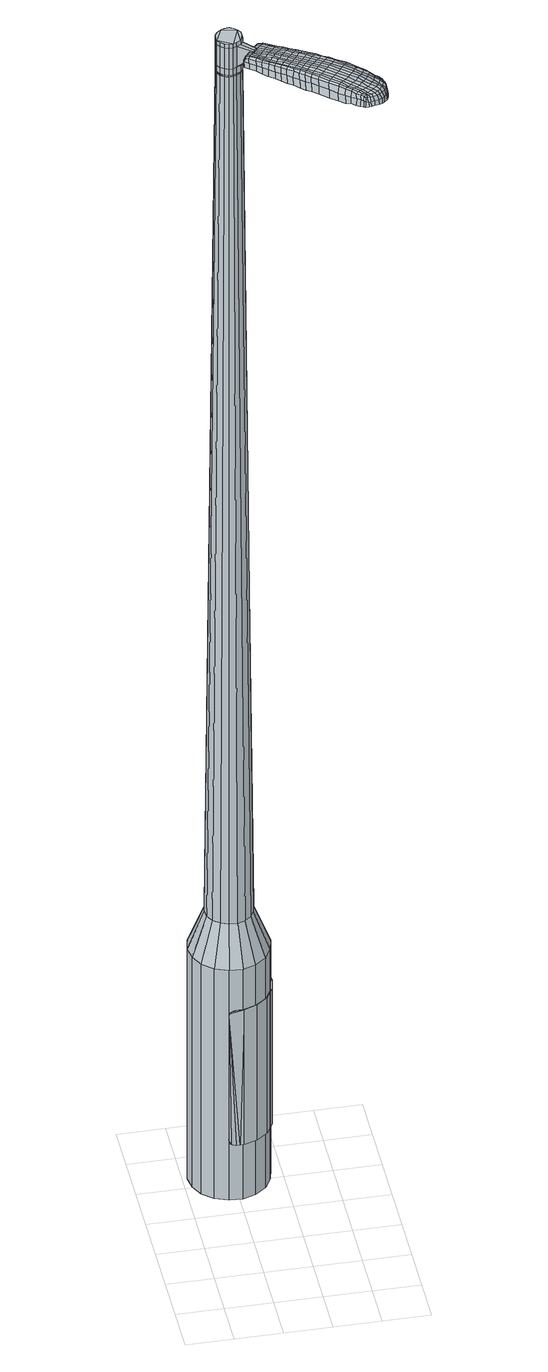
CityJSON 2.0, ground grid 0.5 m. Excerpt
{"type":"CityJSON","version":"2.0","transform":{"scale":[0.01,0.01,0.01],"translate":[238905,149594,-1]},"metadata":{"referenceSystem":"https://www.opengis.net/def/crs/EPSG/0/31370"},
"CityObjects":{
"object1":{"type":"GenericCityObject","attributes":{"cluster":969,"mean_distance_to_centroid":0.34,"new_centroid_x":238905.45,"new_centroid_y":149596.14,"mean_distance_to_camera":15.03,"H1":13.91,"H2":14.3,"Z_final":110.29,"cluster2":-1,"proj_x":238901.27,"proj_y":149600.9,"id_line":51562,"bearing_l":228.7,"distance":6.33,"orientation":"left","G_obj":318.7},"geometry":[{"type":"MultiSurface","lod":"2","boundaries":[[[0,1,2,3]],[[1,4,5,2]],[[4,6,7,5]],[[6,8,9,7]],[[8,10,11,9]],[[10,12,13,11]],[[12,14,15,13]],[[14,16,17,15]],[[16,18,19,17]],[[18,20,21,19]],[[20,22,23,21]],[[22,24,25,23]],[[24,26,27,25]],[[26,28,29,27]],[[28,30,31,29]],[[30,32,33,31]],[[32,34,35,33]],[[34,0,3,35]],[[36,37,38,39]],[[38,40,41,42]],[[41,43,42]],[[42,44,45,46]],[[45,47,46]],[[46,48,49,50]],[[49,51,50]],[[42,46,50,38]],[[50,52,39,38]],[[53,36,39]],[[2,5,7,35]],[[7,9,11,15]],[[11,13,15]],[[15,17,19,23]],[[19,21,23]],[[23,25,27,31]],[[27,29,31]],[[15,23,31,7]],[[31,33,35,7]],[[3,2,35]],[[1,0,54,55]],[[0,34,56,54]],[[34,32,57,56]],[[32,30,58,57]],[[30,28,59,58]],[[28,26,60,59]],[[26,24,61,60]],[[24,22,62,61]],[[22,20,63,62]],[[20,18,64,63]],[[18,16,65,64]],[[16,14,66,65]],[[14,12,67,66]],[[12,10,68,67]],[[10,8,69,68]],[[8,6,70,69]],[[6,4,71,70]],[[4,1,55,71]],[[55,54,72,73]],[[54,56,74,72]],[[56,57,75,74]],[[57,58,76,75]],[[58,59,77,76]],[[59,60,78,77]],[[60,61,79,78]],[[61,62,80,79]],[[62,63,81,80]],[[63,64,82,81]],[[64,65,83,82]],[[65,66,84,83]],[[66,67,85,84]],[[67,68,86,85]],[[68,69,87,86]],[[69,70,88,87]],[[70,71,89,88]],[[71,55,73,89]],[[90,91,92,73]],[[93,94,91,90]],[[75,95,94,93]],[[96,97,95,75]],[[98,99,97,96]],[[100,101,99,98]],[[102,103,101,100]],[[104,105,103,102]],[[81,106,105,104]],[[82,107,106,81]],[[108,109,107,82]],[[84,110,109,108]],[[111,112,110,84]],[[113,114,112,111]],[[87,115,114,113]],[[116,117,115,87]],[[118,119,117,116]],[[73,92,119,118]],[[120,121,122,123]],[[124,120,123,125]],[[126,124,125,127]],[[128,126,127,129]],[[130,128,129,131]],[[132,130,131,133]],[[134,132,133,135]],[[136,134,135,137]],[[138,136,137,139]],[[140,138,139,141]],[[142,140,141,143]],[[144,142,143,145]],[[146,144,145,147]],[[148,146,147,149]],[[150,148,149,151]],[[152,150,151,153]],[[72,90,73]],[[72,74,93,90]],[[74,75,93]],[[76,96,75]],[[76,77,98,96]],[[77,78,100,98]],[[78,79,102,100]],[[79,80,104,102]],[[80,81,104]],[[83,108,82]],[[83,84,108]],[[85,111,84]],[[85,86,113,111]],[[86,87,113]],[[88,116,87]],[[88,89,118,116]],[[89,73,118]],[[154,92,91]],[[155,119,92]],[[155,156,117,119]],[[156,115,117]],[[157,114,115]],[[157,158,112,114]],[[158,110,112]],[[159,109,110]],[[159,107,109]],[[160,105,106]],[[160,161,103,105]],[[161,162,101,103]],[[162,163,99,101]],[[163,164,97,99]],[[164,95,97]],[[165,94,95]],[[165,154,91,94]],[[39,52,152,166]],[[92,154,167,153]],[[53,39,166,121]],[[154,165,122,167]],[[36,53,121,120]],[[165,95,123,122]],[[37,36,120,124]],[[95,164,125,123]],[[38,37,124,126]],[[164,163,127,125]],[[40,38,126,128]],[[163,162,129,127]],[[41,40,128,130]],[[162,161,131,129]],[[43,41,130,132]],[[161,160,133,131]],[[42,43,132,134]],[[160,106,135,133]],[[44,42,134,136]],[[106,107,137,135]],[[45,44,136,138]],[[107,159,139,137]],[[47,45,138,140]],[[159,110,141,139]],[[46,47,140,142]],[[110,158,143,141]],[[48,46,142,144]],[[158,157,145,143]],[[49,48,144,146]],[[157,115,147,145]],[[51,49,146,148]],[[115,156,149,147]],[[50,51,148,150]],[[156,155,151,149]],[[52,50,150,152]],[[155,92,153,151]],[[152,153,168,169]],[[153,167,170,168]],[[167,122,171,170]],[[122,121,172,171]],[[121,166,173,172]],[[166,152,169,173]],[[174,175,176,177]],[[178,174,177,179]],[[174,178,180,181]],[[175,174,181,182]],[[183,184,185,186]],[[187,183,186,188]],[[183,187,189,190]],[[184,183,190,191]],[[192,193,194,195]],[[196,192,195,197]],[[192,196,198,199]],[[193,192,199,200]],[[201,202,203,204]],[[205,201,204,206]],[[201,205,207,208]],[[202,201,208,209]],[[210,211,212,213]],[[214,210,213,215]],[[210,214,216,217]],[[211,210,217,218]],[[219,220,221,222]],[[223,219,222,224]],[[219,223,225,226]],[[220,219,226,227]],[[228,229,230,231]],[[220,228,231,221]],[[228,220,227,232]],[[229,228,232,233]],[[234,235,236,237]],[[229,234,237,230]],[[234,229,233,238]],[[235,234,238,239]],[[240,178,179,241]],[[235,240,241,236]],[[240,235,239,242]],[[178,240,242,180]],[[243,244,245,246]],[[247,243,246,248]],[[243,247,249,250]],[[244,243,250,251]],[[252,253,254,255]],[[244,252,255,245]],[[252,244,251,256]],[[253,252,256,257]],[[258,259,260,261]],[[253,258,261,254]],[[258,253,257,262]],[[259,258,262,263]],[[264,265,266,267]],[[259,264,267,260]],[[264,259,263,268]],[[265,264,268,269]],[[270,175,182,271]],[[265,270,271,266]],[[270,265,269,272]],[[175,270,272,176]],[[273,274,275,276]],[[277,273,276,278]],[[273,277,279,280]],[[274,273,280,281]],[[282,283,284,285]],[[274,282,285,275]],[[282,274,281,286]],[[283,282,286,287]],[[288,289,290,291]],[[283,288,291,284]],[[288,283,287,292]],[[289,288,292,293]],[[294,187,188,295]],[[289,294,295,290]],[[294,289,293,296]],[[187,294,296,189]],[[297,298,299,300]],[[301,297,300,302]],[[297,301,303,304]],[[298,297,304,305]],[[306,307,308,309]],[[298,306,309,299]],[[306,298,305,310]],[[307,306,310,311]],[[312,313,314,315]],[[307,312,315,308]],[[312,307,311,316]],[[313,312,316,317]],[[318,319,320,321]],[[313,318,321,314]],[[318,313,317,322]],[[319,318,322,323]],[[324,184,191,325]],[[319,324,325,320]],[[324,319,323,326]],[[184,324,326,185]],[[327,213,212,328]],[[329,327,328,330]],[[327,329,331,332]],[[213,327,332,215]],[[333,329,330,334]],[[335,333,334,336]],[[333,335,337,338]],[[329,333,338,331]],[[339,335,336,340]],[[341,339,340,342]],[[339,341,343,344]],[[335,339,344,337]],[[345,341,342,346]],[[347,345,346,348]],[[345,347,349,350]],[[341,345,350,343]],[[351,347,348,352]],[[202,351,352,203]],[[351,202,209,353]],[[347,351,353,349]],[[354,355,200,199]],[[356,354,199,198]],[[354,356,357,358]],[[355,354,358,359]],[[360,361,359,358]],[[362,360,358,357]],[[360,362,363,364]],[[361,360,364,365]],[[366,367,365,364]],[[368,366,364,363]],[[366,368,369,370]],[[367,366,370,371]],[[372,373,371,370]],[[374,372,370,369]],[[372,374,207,205]],[[373,372,205,206]],[[375,376,377,378]],[[277,375,378,279]],[[375,277,278,379]],[[376,375,379,380]],[[381,196,197,382]],[[376,381,382,377]],[[381,376,380,383]],[[196,381,383,198]],[[384,385,386,387]],[[223,384,387,225]],[[384,223,224,388]],[[385,384,388,389]],[[390,391,392,393]],[[385,390,393,386]],[[390,385,389,394]],[[391,390,394,395]],[[396,193,200,397]],[[391,396,397,392]],[[396,391,395,398]],[[193,396,398,194]],[[399,400,401,402]],[[181,399,402,182]],[[399,181,180,403]],[[400,399,403,404]],[[405,406,407,408]],[[400,405,408,401]],[[405,400,404,409]],[[406,405,409,410]],[[411,204,203,412]],[[406,411,412,407]],[[411,406,410,413]],[[204,411,413,206]],[[414,415,416,417]],[[186,414,417,188]],[[414,186,185,418]],[[415,414,418,419]],[[420,208,207,421]],[[415,420,421,416]],[[420,415,419,422]],[[208,420,422,209]],[[423,424,425,426]],[[301,423,426,303]],[[423,301,302,427]],[[424,423,427,428]],[[429,214,215,430]],[[424,429,430,425]],[[429,424,428,431]],[[214,429,431,216]],[[432,433,434,435]],[[247,432,435,249]],[[432,247,248,436]],[[433,432,436,437]],[[438,439,440,441]],[[433,438,441,434]],[[438,433,437,442]],[[439,438,442,443]],[[444,211,218,445]],[[439,444,445,440]],[[444,439,443,446]],[[211,444,446,212]],[[447,448,437,436]],[[246,447,436,248]],[[447,246,245,449]],[[448,447,449,450]],[[451,452,443,442]],[[448,451,442,437]],[[451,448,450,453]],[[452,451,453,454]],[[455,328,212,446]],[[452,455,446,443]],[[455,452,454,456]],[[328,455,456,330]],[[457,458,459,460]],[[304,457,460,305]],[[457,304,303,426]],[[458,457,426,425]],[[461,332,331,462]],[[458,461,462,459]],[[461,458,425,430]],[[332,461,430,215]],[[463,464,450,449]],[[255,463,449,245]],[[463,255,254,465]],[[464,463,465,466]],[[467,468,454,453]],[[464,467,453,450]],[[467,464,466,469]],[[468,467,469,470]],[[471,334,330,456]],[[468,471,456,454]],[[471,468,470,472]],[[334,471,472,336]],[[473,474,475,476]],[[310,473,476,311]],[[473,310,305,460]],[[474,473,460,459]],[[477,338,337,478]],[[474,477,478,475]],[[477,474,459,462]],[[338,477,462,331]],[[479,480,466,465]],[[261,479,465,254]],[[479,261,260,481]],[[480,479,481,482]],[[483,484,470,469]],[[480,483,469,466]],[[483,480,482,485]],[[484,483,485,486]],[[487,340,336,472]],[[484,487,472,470]],[[487,484,486,488]],[[340,487,488,342]],[[489,490,491,492]],[[316,489,492,317]],[[489,316,311,476]],[[490,489,476,475]],[[493,344,343,494]],[[490,493,494,491]],[[493,490,475,478]],[[344,493,478,337]],[[495,496,482,481]],[[267,495,481,260]],[[495,267,266,497]],[[496,495,497,498]],[[499,500,486,485]],[[496,499,485,482]],[[499,496,498,501]],[[500,499,501,502]],[[503,346,342,488]],[[500,503,488,486]],[[503,500,502,504]],[[346,503,504,348]],[[505,506,507,508]],[[322,505,508,323]],[[505,322,317,492]],[[506,505,492,491]],[[509,350,349,510]],[[506,509,510,507]],[[509,506,491,494]],[[350,509,494,343]],[[511,512,498,497]],[[271,511,497,266]],[[511,271,182,402]],[[512,511,402,401]],[[513,514,502,501]],[[512,513,501,498]],[[513,512,401,408]],[[514,513,408,407]],[[515,352,348,504]],[[514,515,504,502]],[[515,514,407,412]],[[352,515,412,203]],[[516,517,419,418]],[[326,516,418,185]],[[516,326,323,508]],[[517,516,508,507]],[[518,353,209,422]],[[517,518,422,419]],[[518,517,507,510]],[[353,518,510,349]],[[519,520,380,379]],[[276,519,379,278]],[[519,276,275,521]],[[520,519,521,522]],[[523,356,198,383]],[[520,523,383,380]],[[523,520,522,524]],[[356,523,524,357]],[[525,526,527,528]],[[226,525,528,227]],[[525,226,225,387]],[[526,525,387,386]],[[529,530,531,532]],[[526,529,532,527]],[[529,526,386,393]],[[530,529,393,392]],[[533,355,359,534]],[[530,533,534,531]],[[533,530,392,397]],[[355,533,397,200]],[[535,536,522,521]],[[285,535,521,275]],[[535,285,284,537]],[[536,535,537,538]],[[539,362,357,524]],[[536,539,524,522]],[[539,536,538,540]],[[362,539,540,363]],[[541,542,543,544]],[[232,541,544,233]],[[541,232,227,528]],[[542,541,528,527]],[[545,546,547,548]],[[542,545,548,543]],[[545,542,527,532]],[[546,545,532,531]],[[549,361,365,550]],[[546,549,550,547]],[[549,546,531,534]],[[361,549,534,359]],[[551,552,538,537]],[[291,551,537,284]],[[551,291,290,553]],[[552,551,553,554]],[[555,368,363,540]],[[552,555,540,538]],[[555,552,554,556]],[[368,555,556,369]],[[557,558,559,560]],[[238,557,560,239]],[[557,238,233,544]],[[558,557,544,543]],[[561,562,563,564]],[[558,561,564,559]],[[561,558,543,548]],[[562,561,548,547]],[[565,367,371,566]],[[562,565,566,563]],[[565,562,547,550]],[[367,565,550,365]],[[567,568,554,553]],[[295,567,553,290]],[[567,295,188,417]],[[568,567,417,416]],[[569,374,369,556]],[[568,569,556,554]],[[569,568,416,421]],[[374,569,421,207]],[[570,571,404,403]],[[242,570,403,180]],[[570,242,239,560]],[[571,570,560,559]],[[572,573,410,409]],[[571,572,409,404]],[[572,571,559,564]],[[573,572,564,563]],[[574,373,206,413]],[[573,574,413,410]],[[574,573,563,566]],[[373,574,566,371]],[[575,576,577,578]],[[578,577,579,580]],[[581,579,577,582]],[[582,577,576,583]],[[584,585,586,587]],[[587,586,588,589]],[[590,588,586,591]],[[591,586,585,592]],[[593,594,595,596]],[[596,595,597,598]],[[599,597,595,600]],[[600,595,594,601]],[[602,603,604,605]],[[605,604,606,607]],[[608,606,604,609]],[[609,604,603,610]],[[611,612,613,614]],[[614,613,615,616]],[[617,615,613,618]],[[618,613,612,619]],[[620,621,622,623]],[[623,622,624,625]],[[626,624,622,627]],[[627,622,621,628]],[[629,630,631,632]],[[632,631,621,620]],[[628,621,631,633]],[[633,631,630,634]],[[635,636,637,638]],[[638,637,630,629]],[[634,630,637,639]],[[639,637,636,640]],[[580,579,641,642]],[[642,641,636,635]],[[640,636,641,643]],[[643,641,579,581]],[[644,645,646,647]],[[647,646,648,649]],[[650,648,646,651]],[[651,646,645,652]],[[653,654,655,656]],[[656,655,645,644]],[[652,645,655,657]],[[657,655,654,658]],[[659,660,661,662]],[[662,661,654,653]],[[658,654,661,663]],[[663,661,660,664]],[[665,666,667,668]],[[668,667,660,659]],[[664,660,667,669]],[[669,667,666,670]],[[583,576,671,672]],[[672,671,666,665]],[[670,666,671,673]],[[673,671,576,575]],[[674,675,676,677]],[[677,676,678,679]],[[680,678,676,681]],[[681,676,675,682]],[[683,684,685,686]],[[686,685,675,674]],[[682,675,685,687]],[[687,685,684,688]],[[689,690,691,692]],[[692,691,684,683]],[[688,684,691,693]],[[693,691,690,694]],[[589,588,695,696]],[[696,695,690,689]],[[694,690,695,697]],[[697,695,588,590]],[[698,699,700,701]],[[701,700,702,703]],[[704,702,700,705]],[[705,700,699,706]],[[707,708,709,710]],[[710,709,699,698]],[[706,699,709,711]],[[711,709,708,712]],[[713,714,715,716]],[[716,715,708,707]],[[712,708,715,717]],[[717,715,714,718]],[[719,720,721,722]],[[722,721,714,713]],[[718,714,721,723]],[[723,721,720,724]],[[592,585,725,726]],[[726,725,720,719]],[[724,720,725,727]],[[727,725,585,584]],[[611,614,728,729]],[[729,728,730,731]],[[732,730,728,733]],[[733,728,614,616]],[[731,730,734,735]],[[735,734,736,737]],[[738,736,734,739]],[[739,734,730,732]],[[737,736,740,741]],[[741,740,742,743]],[[744,742,740,745]],[[745,740,736,738]],[[743,742,746,747]],[[747,746,748,749]],[[750,748,746,751]],[[751,746,742,744]],[[749,748,752,753]],[[753,752,603,602]],[[610,603,752,754]],[[754,752,748,750]],[[601,755,756,600]],[[600,756,757,599]],[[758,757,756,759]],[[759,756,755,760]],[[760,761,762,759]],[[759,762,763,758]],[[764,763,762,765]],[[765,762,761,766]],[[766,767,768,765]],[[765,768,769,764]],[[770,769,768,771]],[[771,768,767,772]],[[772,773,774,771]],[[771,774,775,770]],[[608,775,774,606]],[[606,774,773,607]],[[776,777,778,779]],[[779,778,678,680]],[[679,678,778,780]],[[780,778,777,781]],[[598,597,782,783]],[[783,782,777,776]],[[781,777,782,784]],[[784,782,597,599]],[[785,786,787,788]],[[788,787,624,626]],[[625,624,787,789]],[[789,787,786,790]],[[791,792,793,794]],[[794,793,786,785]],[[790,786,793,795]],[[795,793,792,796]],[[601,594,797,798]],[[798,797,792,791]],[[796,792,797,799]],[[799,797,594,593]],[[800,801,802,803]],[[803,802,582,583]],[[581,582,802,804]],[[804,802,801,805]],[[806,807,808,809]],[[809,808,801,800]],[[805,801,808,810]],[[810,808,807,811]],[[602,605,812,813]],[[813,812,807,806]],[[811,807,812,814]],[[814,812,605,607]],[[815,816,817,818]],[[818,817,587,589]],[[584,587,817,819]],[[819,817,816,820]],[[608,609,821,822]],[[822,821,816,815]],[[820,816,821,823]],[[823,821,609,610]],[[824,825,826,827]],[[827,826,702,704]],[[703,702,826,828]],[[828,826,825,829]],[[616,615,830,831]],[[831,830,825,824]],[[829,825,830,832]],[[832,830,615,617]],[[833,834,835,836]],[[836,835,648,650]],[[649,648,835,837]],[[837,835,834,838]],[[839,840,841,842]],[[842,841,834,833]],[[838,834,841,843]],[[843,841,840,844]],[[619,612,845,846]],[[846,845,840,839]],[[844,840,845,847]],[[847,845,612,611]],[[838,848,849,837]],[[837,849,647,649]],[[644,647,849,850]],[[850,849,848,851]],[[844,852,853,843]],[[843,853,848,838]],[[851,848,853,854]],[[854,853,852,855]],[[611,729,856,847]],[[847,856,852,844]],[[855,852,856,857]],[[857,856,729,731]],[[858,859,860,861]],[[861,860,705,706]],[[704,705,860,827]],[[827,860,859,824]],[[732,733,862,863]],[[863,862,859,858]],[[824,859,862,831]],[[831,862,733,616]],[[851,864,865,850]],[[850,865,656,644]],[[653,656,865,866]],[[866,865,864,867]],[[855,868,869,854]],[[854,869,864,851]],[[867,864,869,870]],[[870,869,868,871]],[[731,735,872,857]],[[857,872,868,855]],[[871,868,872,873]],[[873,872,735,737]],[[874,875,876,877]],[[877,876,711,712]],[[706,711,876,861]],[[861,876,875,858]],[[738,739,878,879]],[[879,878,875,874]],[[858,875,878,863]],[[863,878,739,732]],[[867,880,866]],[[866,880,662,653]],[[659,662,880,881]],[[881,880,882]],[[871,883,884,870]],[[870,884,880,867]],[[882,880,884,885]],[[885,884,883,886]],[[737,741,887,873]],[[873,887,883,871]],[[886,883,887,888]],[[888,887,741,743]],[[889,890,891,892]],[[892,891,717,718]],[[712,717,891,877]],[[877,891,890,874]],[[744,745,893,894]],[[894,893,890,889]],[[874,890,893,879]],[[879,893,745,738]],[[882,895,896,881]],[[881,896,668,659]],[[665,668,896,897]],[[897,896,895,898]],[[886,899,900,885]],[[885,900,895,882]],[[898,895,900,901]],[[901,900,899,902]],[[743,747,903,888]],[[888,903,899,886]],[[902,899,903,904]],[[904,903,747,749]],[[905,906,907,908]],[[908,907,723,724]],[[718,723,907,892]],[[892,907,906,889]],[[750,751,909,910]],[[910,909,906,905]],[[889,906,909,894]],[[894,909,751,744]],[[898,911,912,897]],[[897,912,672,665]],[[583,672,912,803]],[[803,912,911,800]],[[902,913,914,901]],[[901,914,911,898]],[[800,911,914,809]],[[809,914,913,806]],[[749,753,915,904]],[[904,915,913,902]],[[806,913,915,813]],[[813,915,753,602]],[[820,916,917,819]],[[819,917,727,584]],[[724,727,917,908]],[[908,917,916,905]],[[610,754,918,823]],[[823,918,916,820]],[[905,916,918,910]],[[910,918,754,750]],[[781,919,920,780]],[[780,920,677,679]],[[674,677,920,921]],[[921,920,919,922]],[[599,757,923,784]],[[784,923,919,781]],[[922,919,923,924]],[[924,923,757,758]],[[925,926,927,928]],[[928,927,627,628]],[[626,627,927,788]],[[788,927,926,785]],[[929,930,931,932]],[[932,931,926,925]],[[785,926,931,794]],[[794,931,930,791]],[[760,755,933,934]],[[934,933,930,929]],[[791,930,933,798]],[[798,933,755,601]],[[922,935,936,921]],[[921,936,686,674]],[[683,686,936,937]],[[937,936,935,938]],[[758,763,939,924]],[[924,939,935,922]],[[938,935,939,940]],[[940,939,763,764]],[[941,942,943,944]],[[944,943,633,634]],[[628,633,943,928]],[[928,943,942,925]],[[945,946,947,948]],[[948,947,942,941]],[[925,942,947,932]],[[932,947,946,929]],[[766,761,949,950]],[[950,949,946,945]],[[929,946,949,934]],[[934,949,761,760]],[[938,951,952,937]],[[937,952,692,683]],[[689,692,952,953]],[[953,952,951,954]],[[764,769,955,940]],[[940,955,951,938]],[[954,951,955,956]],[[956,955,769,770]],[[957,958,959,960]],[[960,959,639,640]],[[634,639,959,944]],[[944,959,958,941]],[[961,962,963,964]],[[964,963,958,957]],[[941,958,963,948]],[[948,963,962,945]],[[772,767,965,966]],[[966,965,962,961]],[[945,962,965,950]],[[950,965,767,766]],[[954,967,968,953]],[[953,968,696,689]],[[589,696,968,818]],[[818,968,967,815]],[[770,775,969,956]],[[956,969,967,954]],[[815,967,969,822]],[[822,969,775,608]],[[805,970,971,804]],[[804,971,643,581]],[[640,643,971,960]],[[960,971,970,957]],[[811,972,973,810]],[[810,973,970,805]],[[957,970,973,964]],[[964,973,972,961]],[[607,773,974,814]],[[814,974,972,811]],[[961,972,974,966]],[[966,974,773,772]],[[575,578,177,176]],[[578,580,179,177]],[[590,591,190,189]],[[591,592,191,190]],[[593,596,195,194]],[[596,598,197,195]],[[617,618,217,216]],[[618,619,218,217]],[[620,623,222,221]],[[623,625,224,222]],[[629,632,231,230]],[[632,620,221,231]],[[635,638,237,236]],[[638,629,230,237]],[[580,642,241,179]],[[642,635,236,241]],[[650,651,250,249]],[[651,652,251,250]],[[652,657,256,251]],[[657,658,257,256]],[[658,663,262,257]],[[663,664,263,262]],[[664,669,268,263]],[[669,670,269,268]],[[670,673,272,269]],[[673,575,176,272]],[[680,681,280,279]],[[681,682,281,280]],[[682,687,286,281]],[[687,688,287,286]],[[688,693,292,287]],[[693,694,293,292]],[[694,697,296,293]],[[697,590,189,296]],[[698,701,300,299]],[[701,703,302,300]],[[707,710,309,308]],[[710,698,299,309]],[[713,716,315,314]],[[716,707,308,315]],[[719,722,321,320]],[[722,713,314,321]],[[592,726,325,191]],[[726,719,320,325]],[[776,779,378,377]],[[779,680,279,378]],[[598,783,382,197]],[[783,776,377,382]],[[625,789,388,224]],[[789,790,389,388]],[[790,795,394,389]],[[795,796,395,394]],[[796,799,398,395]],[[799,593,194,398]],[[703,828,427,302]],[[828,829,428,427]],[[829,832,431,428]],[[832,617,216,431]],[[833,836,435,434]],[[836,650,249,435]],[[839,842,441,440]],[[842,833,434,441]],[[619,846,445,218]],[[846,839,440,445]],[[975,976,977,978]],[[979,980,978,977]],[[981,982,983,984]],[[985,986,987,988]],[[976,989,990,977]],[[991,979,977,990]],[[992,981,984,993]],[[994,995,986,985]],[[989,996,997,990]],[[997,998,991,990]],[[999,992,993,1000]],[[1001,995,994,1002]],[[996,1003,1004,997]],[[1004,1005,998,997]],[[1006,999,1000,1007]],[[1008,1001,1002,1009]],[[1010,1011,1012,1013]],[[1014,1015,1011,1010]],[[1014,1016,1017,1015]],[[1016,1018,1019,1017]],[[1020,1021,1022,1023]],[[1024,1025,1021,1020]],[[1026,1027,1025,1024]],[[1028,1029,1027,1026]],[[1023,1012,1011,1020]],[[1020,1011,1015,1024]],[[1015,1017,1026,1024]],[[1017,1019,1028,1026]],[[984,983,980,979]],[[993,984,979,991]],[[998,1000,993,991]],[[1005,1007,1000,998]],[[985,988,982,981]],[[994,985,981,992]],[[1002,994,992,999]],[[1009,1002,999,1006]],[[986,1010,1013,987]],[[995,1014,1010,986]],[[1016,1014,995,1001]],[[1018,1016,1001,1008]],[[1030,1031,1032,1033]],[[1032,1034,1035,1036]],[[1032,1036,1037,1038]],[[1032,1038,1033]],[[1039,1030,1033,1040]],[[1041,1040,1033,1042]],[[1043,1042,1033]],[[1044,1032,1031,1045]],[[1046,1044,1045,1047]],[[1048,1046,1047,1049]],[[1050,1048,1049,1051]],[[1052,1050,1051,1053]],[[1053,1054,1055,1056]],[[1053,1056,1057,1058]],[[1053,1058,1059,1060]],[[1059,1061,1062,1063]],[[1059,1063,1064,1065]],[[1059,1065,1060]],[[1053,1060,1052]],[[1066,1067,1031,1030]],[[1068,1069,1034,1032]],[[1070,1071,1043,1033]],[[1067,1072,1045,1031]],[[1073,1068,1032,1044]],[[1072,1074,1047,1045]],[[1075,1073,1044,1046]],[[1074,1076,1049,1047]],[[1077,1075,1046,1048]],[[1076,1078,1051,1049]],[[1079,1077,1048,1050]],[[1078,1080,1053,1051]],[[1081,1079,1050,1052]],[[1080,1082,1054,1053]],[[1083,1084,1061,1059]],[[1085,1081,1052,1060]],[[1055,1054,1082,1086]],[[1056,1055,1086,1087]],[[1057,1056,1087,1088]],[[1058,1057,1088,1089]],[[1059,1058,1089,1083]],[[1090,1066,1030,1039]],[[1091,1090,1039,1040]],[[1092,1091,1040,1041]],[[1093,1092,1041,1042]],[[1071,1093,1042,1043]],[[1035,1034,1069,1094]],[[1062,1061,1084,1095]],[[1036,1035,1094,1096]],[[1037,1036,1096,1097]],[[1038,1037,1097,1098]],[[1033,1038,1098,1070]],[[1063,1062,1095,1099]],[[1064,1063,1099,1100]],[[1065,1064,1100,1101]],[[1060,1065,1101,1085]]]}]}
},
"vertices":[
[79,186,384],[67,177,384],[67,177,96],[79,186,96],[53,172,384],[53,172,96],[39,173,384],[39,173,96],[25,178,384],[25,178,96],[14,188,384],[14,188,96],[7,201,384],[7,201,96],[5,215,384],[5,215,96],[8,230,384],[8,230,96],[15,242,384],[15,242,96],[27,251,384],[27,251,96],[41,256,384],[41,256,96],[55,256,384],[55,256,96],[69,250,384],[69,250,96],[80,241,384],[80,241,96],[87,228,384],[87,228,96],[89,213,384],[89,213,96],[86,199,384],[86,199,96],[60,214,1524],[60,219,1524],[57,223,1524],[57,205,1524],[54,226,1524],[50,228,1524],[41,226,1524],[45,228,1524],[37,223,1524],[34,219,1524],[34,210,1524],[34,215,1524],[36,206,1524],[40,203,1524],[49,201,1524],[44,201,1524],[53,203,1524],[60,209,1524],[66,198,429],[59,192,429],[70,205,429],[72,214,429],[71,222,429],[67,230,429],[60,236,429],[52,239,429],[43,239,429],[35,236,429],[28,231,429],[24,223,429],[22,215,429],[23,206,429],[27,199,429],[34,193,429],[42,190,429],[51,189,429],[57,205,1483],[53,203,1483],[60,209,1483],[60,214,1483],[60,219,1483],[57,223,1483],[54,226,1483],[50,228,1483],[45,228,1483],[41,226,1483],[37,223,1483],[34,219,1483],[34,215,1483],[34,210,1483],[36,206,1483],[40,203,1483],[44,201,1483],[49,201,1483],[57,206,1483],[57,206,1485],[53,203,1485],[59,210,1483],[59,210,1485],[60,214,1485],[59,218,1483],[59,218,1485],[57,222,1483],[57,222,1485],[54,225,1483],[54,225,1485],[50,227,1483],[50,227,1485],[45,227,1483],[45,227,1485],[41,226,1485],[37,223,1485],[35,219,1483],[35,219,1485],[34,215,1485],[35,210,1483],[35,210,1485],[37,206,1483],[37,206,1485],[40,203,1485],[44,202,1483],[44,202,1485],[49,202,1483],[49,202,1485],[60,214,1519],[60,209,1519],[60,209,1493],[60,214,1493],[60,219,1519],[60,219,1493],[57,223,1519],[57,223,1493],[54,226,1519],[54,226,1493],[50,228,1519],[50,228,1493],[45,228,1519],[45,228,1493],[41,226,1519],[41,226,1493],[37,223,1519],[37,223,1493],[34,219,1519],[34,219,1493],[34,215,1519],[34,215,1493],[34,210,1519],[34,210,1493],[36,206,1519],[36,206,1493],[40,203,1519],[40,203,1493],[44,201,1519],[44,201,1493],[49,201,1519],[49,201,1493],[53,203,1519],[53,203,1493],[57,205,1485],[49,201,1485],[44,201,1485],[36,206,1485],[34,210,1485],[34,219,1485],[45,228,1485],[50,228,1485],[54,226,1485],[57,223,1485],[60,219,1485],[60,209,1485],[57,205,1519],[57,205,1493],[69,191,1513],[69,191,1518],[71,193,1513],[73,196,1513],[73,196,1518],[71,193,1518],[114,130,1519],[109,134,1518],[109,132,1509],[114,128,1510],[120,124,1519],[120,122,1510],[120,125,1526],[114,131,1525],[109,136,1525],[139,158,1519],[134,163,1518],[132,162,1525],[138,158,1525],[146,153,1519],[144,152,1526],[148,153,1510],[142,159,1510],[136,163,1509],[183,97,1519],[181,94,1519],[181,93,1513],[184,96,1513],[185,100,1519],[186,100,1513],[184,101,1524],[182,98,1524],[179,95,1524],[127,146,1530],[122,150,1529],[120,148,1529],[125,143,1530],[134,140,1531],[132,137,1531],[137,142,1530],[130,148,1530],[124,153,1529],[67,199,1512],[65,197,1512],[66,196,1517],[67,198,1517],[69,201,1512],[69,200,1517],[69,201,1506],[67,198,1506],[65,196,1506],[159,91,1519],[157,93,1519],[156,92,1512],[159,90,1512],[161,90,1518],[161,89,1512],[162,91,1522],[160,93,1523],[157,95,1524],[153,96,1519],[148,99,1519],[148,98,1512],[152,94,1512],[153,97,1524],[149,101,1525],[143,103,1519],[137,108,1519],[137,106,1511],[143,101,1511],[144,105,1526],[138,110,1526],[129,116,1519],[129,114,1510],[129,118,1526],[61,181,1513],[67,176,1513],[67,177,1518],[61,183,1517],[57,186,1512],[59,185,1516],[57,184,1506],[61,180,1507],[67,175,1507],[72,171,1514],[77,165,1515],[78,167,1520],[72,172,1519],[72,169,1507],[77,164,1507],[83,160,1515],[88,155,1516],[88,157,1522],[83,162,1521],[83,158,1508],[88,153,1508],[93,150,1517],[98,145,1517],[99,146,1524],[93,151,1523],[93,148,1508],[98,143,1509],[104,139,1518],[104,141,1524],[104,137,1509],[183,118,1519],[181,120,1519],[180,120,1524],[182,117,1523],[185,116,1518],[184,116,1522],[186,116,1512],[185,118,1512],[183,121,1512],[178,124,1519],[174,128,1519],[173,127,1525],[177,123,1524],[180,124,1512],[176,128,1512],[170,132,1519],[164,138,1519],[162,137,1526],[168,132,1526],[171,132,1511],[166,138,1511],[155,145,1519],[153,145,1526],[157,145,1510],[81,204,1513],[87,199,1513],[89,200,1507],[83,204,1507],[77,207,1512],[78,207,1506],[77,206,1516],[80,204,1517],[86,199,1518],[93,195,1514],[99,190,1515],[101,190,1507],[95,195,1507],[92,194,1519],[98,190,1520],[105,186,1515],[111,181,1516],[113,181,1508],[107,186,1508],[104,185,1521],[109,180,1522],[117,176,1517],[123,172,1517],[125,172,1509],[119,177,1508],[115,176,1523],[121,171,1524],[128,167,1518],[130,168,1509],[127,167,1524],[71,194,1519],[70,192,1519],[77,189,1520],[75,187,1520],[79,192,1520],[73,196,1519],[83,184,1522],[81,182,1522],[88,180,1523],[86,178,1523],[90,182,1523],[85,187,1521],[94,175,1524],[92,173,1524],[100,170,1525],[98,168,1525],[102,172,1525],[96,177,1524],[105,165,1526],[103,163,1526],[111,160,1527],[109,158,1527],[113,163,1527],[107,167,1526],[116,155,1528],[114,153,1528],[119,158,1528],[180,100,1527],[177,97,1527],[181,103,1526],[178,106,1527],[176,103,1528],[174,100,1528],[171,107,1529],[169,104,1529],[174,111,1528],[168,115,1530],[166,112,1530],[163,109,1530],[160,117,1531],[158,114,1531],[163,120,1530],[156,126,1531],[154,123,1531],[151,120,1531],[144,131,1531],[142,128,1531],[146,134,1531],[186,114,1518],[186,110,1519],[187,111,1513],[187,114,1513],[184,114,1523],[185,111,1523],[186,106,1519],[187,105,1513],[185,106,1524],[164,90,1518],[166,89,1518],[166,91,1523],[163,91,1523],[164,88,1513],[167,88,1513],[170,90,1519],[174,90,1519],[173,91,1524],[169,91,1523],[170,89,1513],[175,90,1513],[178,92,1519],[176,93,1524],[178,91,1513],[115,133,1528],[116,134,1528],[111,139,1528],[110,138,1527],[121,127,1528],[123,128,1529],[118,136,1529],[121,138,1530],[115,143,1529],[113,141,1528],[125,130,1529],[127,132,1530],[123,141,1530],[117,146,1529],[130,134,1531],[137,157,1528],[135,155,1529],[142,149,1529],[143,151,1528],[131,161,1527],[130,160,1528],[133,152,1529],[139,146,1530],[127,156,1528],[75,208,1512],[73,206,1512],[74,205,1517],[75,206,1517],[76,208,1506],[74,206,1506],[71,204,1512],[72,203,1517],[72,203,1506],[57,188,1512],[58,189,1512],[58,188,1506],[57,186,1506],[58,187,1517],[59,188,1517],[59,191,1512],[61,193,1512],[62,192,1506],[60,190,1506],[61,190,1517],[62,192,1517],[63,195,1512],[63,194,1506],[64,194,1517],[62,184,1519],[63,185,1519],[68,179,1520],[69,180,1520],[65,187,1519],[66,189,1519],[70,181,1520],[72,183,1520],[68,190,1519],[74,185,1520],[79,203,1519],[78,201,1519],[84,197,1520],[85,198,1520],[76,199,1519],[81,194,1520],[73,173,1521],[74,175,1521],[78,168,1522],[79,169,1522],[76,176,1521],[77,178,1521],[81,171,1522],[83,173,1523],[79,180,1522],[85,175,1523],[91,193,1521],[89,192,1521],[95,187,1522],[97,189,1522],[87,189,1521],[93,185,1522],[84,163,1523],[85,164,1523],[89,158,1524],[90,159,1524],[86,166,1523],[88,168,1524],[92,161,1525],[94,163,1525],[90,170,1524],[96,165,1525],[102,184,1523],[101,183,1523],[107,178,1524],[108,180,1524],[99,180,1524],[104,175,1525],[94,153,1525],[95,154,1525],[99,148,1526],[101,149,1526],[97,156,1526],[99,158,1526],[103,151,1527],[105,153,1527],[101,160,1526],[107,156,1527],[114,175,1525],[112,173,1525],[118,169,1526],[120,170,1526],[110,171,1526],[116,166,1527],[105,143,1527],[106,144,1527],[108,146,1527],[110,148,1528],[112,151,1528],[125,166,1527],[124,164,1527],[121,161,1528],[183,115,1525],[183,113,1525],[180,118,1526],[180,115,1526],[183,108,1526],[180,111,1527],[162,93,1525],[164,92,1525],[161,95,1526],[159,95,1525],[167,93,1525],[171,93,1526],[168,96,1527],[164,95,1526],[174,95,1526],[171,98,1527],[176,122,1526],[176,119,1527],[172,126,1527],[172,124,1528],[175,115,1528],[170,120,1529],[155,98,1526],[157,98,1527],[152,102,1528],[150,101,1527],[160,99,1527],[163,100,1528],[158,104,1529],[155,103,1528],[166,102,1528],[161,107,1530],[168,130,1528],[167,128,1529],[161,136,1528],[160,134,1529],[165,124,1529],[158,130,1530],[145,105,1528],[147,106,1528],[141,112,1529],[139,111,1528],[149,107,1529],[152,109,1530],[146,115,1530],[143,113,1530],[155,111,1530],[149,117,1531],[152,144,1529],[151,141,1529],[149,138,1530],[130,119,1528],[132,120,1529],[134,121,1530],[137,124,1530],[139,126,1531],[110,134,1509],[110,136,1518],[115,131,1518],[115,129,1509],[122,125,1519],[122,123,1510],[122,127,1525],[116,133,1525],[110,138,1525],[131,161,1525],[133,161,1518],[138,157,1518],[137,156,1525],[145,151,1519],[143,151,1525],[147,152,1510],[140,157,1509],[135,162,1509],[180,95,1513],[179,96,1519],[181,98,1519],[182,97,1513],[183,101,1519],[184,101,1513],[182,102,1524],[180,99,1524],[178,97,1524],[120,148,1528],[122,150,1528],[128,145,1529],[125,143,1529],[134,139,1529],[132,137,1529],[137,142,1529],[130,148,1529],[124,153,1528],[67,195,1516],[66,195,1512],[68,197,1512],[69,197,1516],[70,199,1512],[71,199,1516],[71,199,1506],[69,197,1506],[67,195,1506],[157,93,1512],[158,95,1519],[160,93,1518],[160,92,1512],[162,92,1518],[162,91,1512],[162,93,1522],[161,94,1523],[158,96,1523],[149,99,1512],[149,101,1519],[154,98,1519],[154,96,1512],[154,99,1524],[150,102,1525],[139,108,1511],[139,110,1519],[145,105,1519],[145,103,1511],[145,106,1525],[139,111,1526],[130,117,1519],[130,115,1510],[130,119,1526],[68,179,1518],[68,177,1513],[63,183,1513],[63,184,1517],[59,186,1512],[60,186,1515],[59,185,1506],[63,181,1506],[68,176,1507],[79,168,1520],[79,167,1514],[73,172,1514],[74,173,1519],[73,170,1507],[79,165,1507],[90,158,1522],[89,156,1516],[84,161,1515],[84,163,1521],[84,160,1508],[89,154,1508],[100,148,1523],[100,146,1517],[95,151,1516],[95,153,1522],[95,149,1508],[100,144,1508],[105,141,1517],[105,143,1524],[105,139,1509],[179,118,1523],[180,119,1519],[182,117,1518],[181,116,1523],[183,115,1518],[182,115,1522],[185,115,1512],[183,117,1512],[181,119,1512],[171,126,1525],[173,127,1519],[176,123,1519],[175,122,1524],[178,123,1512],[174,127,1512],[161,136,1526],[162,136,1519],[168,131,1519],[167,130,1525],[170,131,1511],[164,136,1511],[154,144,1519],[152,143,1526],[156,144,1510],[88,198,1507],[86,198,1513],[80,202,1513],[82,203,1506],[76,205,1512],[77,205,1506],[76,204,1515],[79,202,1517],[85,197,1518],[100,189,1507],[98,189,1514],[92,193,1514],[94,193,1507],[91,193,1519],[97,188,1520],[112,180,1508],[110,179,1516],[104,184,1515],[106,184,1508],[103,183,1521],[108,179,1522],[123,171,1508],[121,170,1517],[116,175,1516],[118,175,1508],[114,174,1522],[120,170,1523],[127,166,1517],[129,166,1509],[125,165,1524],[72,194,1518],[71,192,1518],[77,189,1519],[76,187,1519],[79,191,1519],[74,196,1518],[83,184,1520],[81,182,1520],[89,179,1521],[87,177,1521],[91,181,1521],[85,186,1520],[94,174,1523],[93,172,1523],[100,169,1524],[98,167,1524],[102,172,1524],[96,177,1523],[105,165,1525],[104,162,1525],[111,160,1526],[109,157,1526],[113,162,1526],[108,167,1525],[117,155,1527],[115,153,1527],[119,157,1527],[176,98,1526],[178,101,1526],[180,104,1525],[177,106,1526],[176,103,1526],[173,101,1526],[169,105,1528],[171,107,1528],[173,111,1527],[168,115,1528],[165,112,1529],[163,109,1529],[158,114,1530],[160,117,1530],[162,120,1529],[156,126,1530],[153,123,1530],[151,120,1530],[142,128,1530],[144,131,1530],[146,134,1530],[185,111,1513],[184,111,1518],[184,113,1518],[185,114,1512],[182,114,1523],[183,111,1523],[184,106,1519],[185,106,1513],[183,107,1523],[166,93,1523],[166,92,1518],[164,92,1518],[163,93,1523],[164,90,1512],[166,90,1512],[172,93,1523],[173,92,1519],[170,92,1519],[169,93,1523],[170,91,1513],[174,92,1513],[176,94,1519],[175,95,1524],[177,93,1513],[112,139,1527],[117,134,1527],[116,134,1527],[111,138,1526],[122,128,1527],[123,128,1528],[116,143,1528],[121,138,1528],[119,136,1528],[114,141,1527],[125,130,1528],[128,132,1529],[123,141,1529],[118,145,1528],[130,135,1529],[142,149,1528],[135,154,1527],[136,156,1527],[142,150,1527],[130,160,1526],[129,159,1527],[133,151,1528],[139,146,1528],[127,156,1527],[75,204,1516],[75,205,1512],[75,206,1512],[76,205,1516],[77,206,1506],[76,205,1506],[73,202,1512],[73,201,1516],[74,202,1506],[60,186,1506],[60,187,1512],[59,187,1512],[59,186,1506],[60,187,1516],[61,187,1516],[63,190,1506],[63,191,1512],[61,189,1512],[61,188,1506],[62,189,1516],[64,191,1516],[65,193,1512],[65,192,1506],[66,193,1516],[64,184,1518],[63,184,1518],[69,179,1519],[69,180,1519],[67,188,1518],[65,186,1518],[71,181,1519],[72,183,1519],[69,190,1518],[74,185,1519],[84,196,1519],[79,201,1518],[79,202,1518],[85,197,1519],[76,198,1518],[82,194,1519],[75,174,1520],[74,174,1520],[79,169,1521],[80,169,1521],[78,178,1520],[76,176,1520],[82,171,1521],[83,173,1521],[80,180,1520],[85,175,1521],[96,187,1521],[90,191,1520],[90,192,1520],[96,188,1521],[88,189,1520],[93,184,1521],[85,164,1522],[90,158,1523],[91,159,1523],[89,168,1522],[87,166,1522],[92,161,1523],[94,163,1524],[91,170,1523],[96,165,1524],[107,177,1523],[101,182,1522],[102,183,1522],[108,178,1523],[99,179,1522],[105,175,1523],[96,154,1524],[95,153,1524],[101,148,1525],[101,149,1525],[100,158,1525],[98,156,1524],[103,151,1525],[105,153,1526],[102,160,1525],[107,155,1526],[118,168,1525],[113,173,1524],[113,174,1524],[119,169,1525],[110,170,1524],[116,165,1525],[107,144,1526],[106,143,1526],[111,148,1527],[108,146,1526],[113,150,1527],[124,163,1526],[125,165,1526],[121,161,1526],[181,113,1524],[181,115,1524],[179,117,1525],[179,115,1525],[181,108,1525],[178,111,1525],[161,96,1525],[164,94,1524],[162,94,1524],[159,96,1525],[168,97,1526],[171,95,1525],[167,94,1524],[164,96,1525],[174,96,1525],[171,99,1526],[175,119,1526],[175,121,1526],[171,125,1526],[171,123,1527],[174,115,1526],[169,119,1527],[152,103,1527],[157,99,1526],[155,99,1526],[151,103,1526],[158,105,1528],[163,101,1527],[160,100,1526],[155,104,1527],[166,103,1527],[161,107,1528],[166,128,1527],[166,129,1527],[160,135,1527],[160,133,1528],[164,124,1528],[158,130,1529],[141,112,1528],[147,107,1527],[146,107,1527],[140,112,1527],[146,116,1529],[153,110,1529],[150,108,1528],[143,114,1528],[155,112,1529],[149,118,1530],[151,141,1528],[152,142,1528],[149,138,1529],[132,120,1528],[131,120,1528],[137,124,1529],[134,122,1529],[139,126,1530],[59,185,1508],[63,190,1508],[87,168,1509],[82,162,1509],[103,153,1510],[97,147,1510],[132,127,1512],[126,120,1512],[112,132,1511],[119,139,1511],[146,115,1513],[156,106,1514],[150,100,1514],[140,108,1513],[68,196,1508],[92,174,1509],[109,160,1510],[138,134,1512],[125,146,1511],[152,122,1513],[162,113,1514],[72,201,1508],[98,180,1509],[114,166,1510],[144,141,1512],[131,153,1511],[168,120,1514],[158,129,1513],[77,206,1508],[103,186,1509],[120,173,1510],[151,148,1512],[137,160,1511],[174,126,1514],[164,136,1513],[166,98,1514],[171,96,1514],[166,90,1514],[161,91,1514],[172,104,1514],[176,101,1514],[178,110,1514],[180,106,1514],[183,117,1514],[185,112,1514],[176,95,1515],[181,95,1515],[180,94,1515],[173,91,1515],[179,98,1515],[181,96,1515],[182,101,1515],[182,97,1515],[185,104,1515],[183,97,1515],[87,231,334],[89,227,334],[89,227,165],[82,240,171],[87,231,165],[85,234,165],[84,237,166],[83,239,167],[82,240,169],[85,234,334],[84,237,333],[83,239,332],[82,240,331],[82,240,328],[91,213,165],[91,213,334],[88,198,165],[88,198,334],[80,185,165],[80,185,334],[68,176,165],[68,176,334],[54,171,165],[54,171,334],[50,171,334],[46,171,334],[43,171,333],[41,171,332],[40,171,331],[39,171,328],[50,171,165],[39,171,171],[40,171,169],[41,171,167],[43,171,166],[46,171,165],[84,230,334],[86,226,334],[86,226,165],[84,230,165],[79,239,171],[79,239,328],[88,213,334],[88,213,165],[85,199,334],[85,199,165],[78,187,334],[78,187,165],[67,178,334],[67,178,165],[54,174,334],[54,174,165],[50,174,334],[39,174,328],[39,174,171],[50,174,165],[46,174,334],[43,174,333],[41,174,332],[40,174,331],[83,233,334],[81,235,333],[80,237,332],[80,238,331],[83,233,165],[40,174,169],[81,235,166],[80,237,167],[80,238,169],[41,174,167],[43,174,166],[46,174,165]
]}
